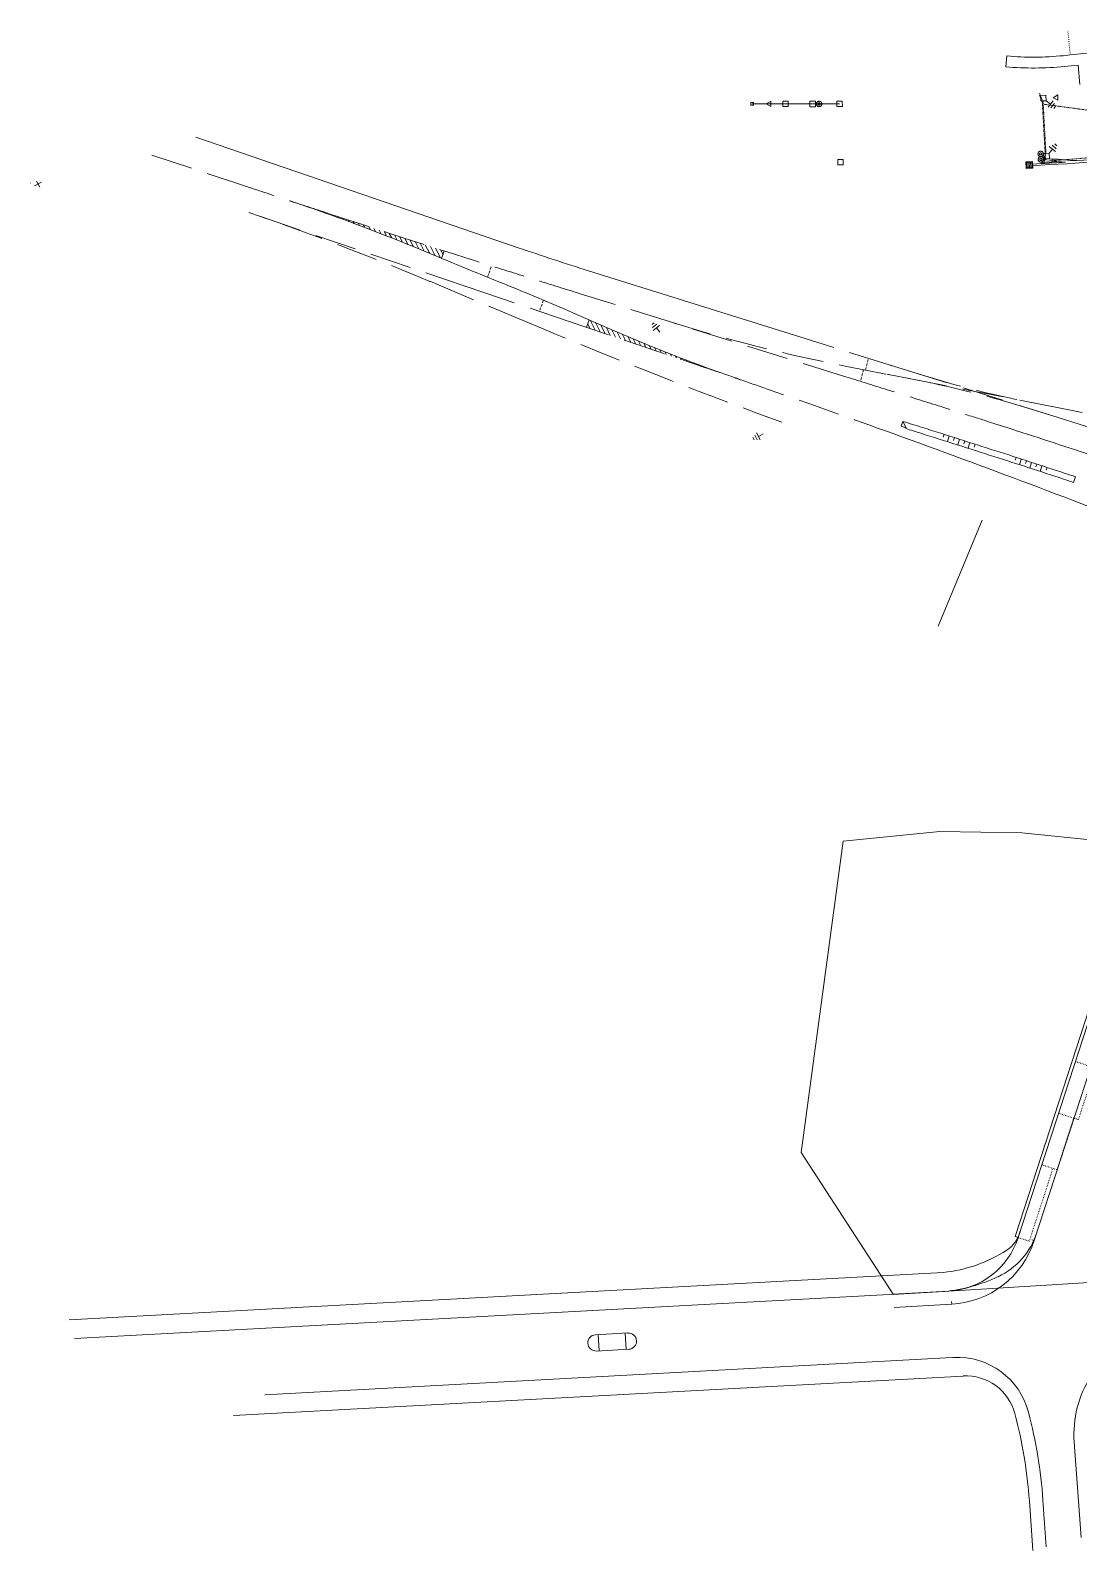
# Model space of a CAD drawing. Header units: metres. Extents: x 2698523 to 2699102, y 1261619 to 1261959.
# Drawn here: x 2698523.1 to 2698716.1, y 1261619.5 to 1261899.6 of the extents above; entities that cross this region are included whole.
import ezdxf

# ---------------------------------------------------------------- set-up
doc = ezdxf.new("R2010")
doc.units = ezdxf.units.M
for name, pattern in [('DGN Style 2', [7.644, 4.5864, -3.0576]), ('DGN Style 3', [10.7016, 7.644, -3.0576]), ('DGN Style 6', [14.538888, 0.007644, -3.0576, 5.3508, -3.0576, 0.007644, -3.0576]), ('LINIE_17', [0.25, 0, -0.25]), ('LINIE_39', [0.2, 0, -0.2]), ('TR_LdS', [0.75, 0.5, -0.25])]:
    doc.linetypes.add(name, pattern=pattern)
for name, color, linetype, lineweight, true_color in [('flaechen', 7, 'Continuous', 5, 0xffffff), ('leitung', 7, 'Continuous', 5, 0x000000), ('masten', 7, 'Continuous', 5, 0x000000), ('projekt_bzu23', 7, 'Continuous', 5, 0x000000), ('querung_grueze', 7, 'Continuous', 5, 0x000000)]:
    doc.layers.add(name, color=color, linetype=linetype, lineweight=lineweight, true_color=true_color)
doc.layers.get('0').off()

# ---------------------------------------------------------------- blocks, each defined once
blk = doc.blocks.new('POLE_LOCATION_AC_T01_1')
at = {"color": 0, "linetype": 'ByBlock', "lineweight": -2}
blk.add_circle((0, 0), 2000, dxfattribs=at)
blk = doc.blocks.new('POLE_LOCATION_AC_T01_5')
at = {"color": 0, "linetype": 'ByBlock', "lineweight": -2}
for radius in [1500, 500]:
    blk.add_circle((0, 0), radius, dxfattribs=at)

msp = doc.modelspace()

# ---------------------------------------------------------------- linework, layer by layer
at = {"layer": 'flaechen'}
msp.add_lwpolyline([(2698762.68, 1261732.72), (2698766.46, 1261731.34), (2698761.64, 1261726.81), (2698761.3, 1261727.17), (2698760.53, 1261726.44), (2698760.87, 1261726.08), (2698746.92, 1261712.97), (2698737.49, 1261704.79), (2698728.54, 1261696.05), (2698717.89, 1261685.64), (2698718.88, 1261668.92), (2698715.21, 1261668.69), (2698688.25, 1261667.05), (2698682.01, 1261666.7), (2698665.04, 1261692.81), (2698672.75, 1261750.18), (2698690.58, 1261751.95), (2698705.68, 1261751.71), (2698720.11, 1261750.27), (2698736.41, 1261743.66)], close=True, dxfattribs=at)
at = {"layer": 'leitung', "linetype": 'Continuous'}
for p, q in [((2698709.39, 1261875.79), (2698711.26, 1261875.9)), ((2698709.42, 1261875.19), (2698709.39, 1261875.79)), ((2698709.42, 1261875.19), (2698711.3, 1261875.3)), ((2698709.82, 1261875.21), (2698709.79, 1261875.81)), ((2698711.3, 1261875.3), (2698711.26, 1261875.9))]:
    msp.add_line(p, q, dxfattribs=at)
at = {"layer": 'leitung', "linetype": 'DGN Style 6', "ltscale": 0.005, "flags": 128}
for points in [[(2698708.95, 1261887.6), (2698709.46, 1261886.32), (2698709.98, 1261877.1), (2698709.86, 1261875.66)], [(2698708.96, 1261887.95), (2698709.61, 1261886.32), (2698710.12, 1261877.1), (2698709.99, 1261875.46)], [(2698788.73, 1261883.51), (2698788.7, 1261883.51), (2698750.19, 1261878.77), (2698710.41, 1261875.47), (2698710.27, 1261875.46)]]:
    msp.add_lwpolyline(points, dxfattribs=at)
at = {"layer": 'leitung', "linetype": 'DGN Style 3', "ltscale": 0.005, "flags": 128}
msp.add_lwpolyline([(2698750.07, 1261879.56), (2698749.96, 1261880.53), (2698709.73, 1261885.96)], dxfattribs=at)
at = {"layer": 'leitung', "linetype": 'Continuous', "flags": 128}
for points in [[(2698706.49, 1261874.13), (2698707.69, 1261874.19), (2698707.64, 1261875.39), (2698706.44, 1261875.33), (2698706.49, 1261874.13)], [(2698706.59, 1261874.18), (2698707.59, 1261874.23), (2698707.54, 1261875.34), (2698706.54, 1261875.29), (2698706.59, 1261874.18)], [(2698706.59, 1261874.19), (2698706.54, 1261875.29), (2698706.79, 1261875.3), (2698706.84, 1261874.2), (2698706.59, 1261874.19)], [(2698706.84, 1261874.2), (2698706.79, 1261875.3), (2698707.04, 1261875.31), (2698707.09, 1261874.21), (2698706.84, 1261874.2)], [(2698707.09, 1261874.21), (2698707.04, 1261875.31), (2698707.29, 1261875.32), (2698707.34, 1261874.22), (2698707.09, 1261874.21)], [(2698707.34, 1261874.22), (2698707.29, 1261875.32), (2698707.54, 1261875.34), (2698707.59, 1261874.24), (2698707.34, 1261874.22)], [(2698709.36, 1261876.82), (2698709.35, 1261876.86), (2698709.34, 1261876.89), (2698709.32, 1261876.92), (2698709.3, 1261876.95), (2698709.27, 1261876.97), (2698709.24, 1261876.99), (2698709.21, 1261877), (2698709.18, 1261877.01), (2698709.14, 1261877.01), (2698709.11, 1261877), (2698709.07, 1261876.99), (2698709.04, 1261876.97), (2698709.01, 1261876.95), (2698709, 1261876.92), (2698708.98, 1261876.89), (2698708.97, 1261876.85), (2698708.96, 1261876.82), (2698708.96, 1261876.79), (2698708.97, 1261876.75), (2698708.99, 1261876.72), (2698709.01, 1261876.69), (2698709.03, 1261876.66), (2698709.06, 1261876.64), (2698709.09, 1261876.63), (2698709.13, 1261876.62), (2698709.16, 1261876.62), (2698709.2, 1261876.62), (2698709.23, 1261876.63), (2698709.26, 1261876.64), (2698709.29, 1261876.67), (2698709.32, 1261876.69), (2698709.33, 1261876.72), (2698709.35, 1261876.75), (2698709.35, 1261876.79), (2698709.36, 1261876.82)], [(2698709.39, 1261875.81), (2698709.39, 1261875.84), (2698709.38, 1261875.88), (2698709.36, 1261875.91), (2698709.34, 1261875.93), (2698709.31, 1261875.96), (2698709.28, 1261875.97), (2698709.25, 1261875.99), (2698709.21, 1261876), (2698709.18, 1261875.99), (2698709.14, 1261875.99), (2698709.11, 1261875.97), (2698709.08, 1261875.96), (2698709.05, 1261875.93), (2698709.03, 1261875.9), (2698709.01, 1261875.87), (2698709, 1261875.84), (2698709, 1261875.8), (2698709, 1261875.77), (2698709.01, 1261875.74), (2698709.02, 1261875.7), (2698709.04, 1261875.68), (2698709.07, 1261875.65), (2698709.09, 1261875.63), (2698709.13, 1261875.61), (2698709.16, 1261875.6), (2698709.2, 1261875.6), (2698709.23, 1261875.6), (2698709.26, 1261875.61), (2698709.3, 1261875.63), (2698709.33, 1261875.65), (2698709.35, 1261875.67), (2698709.37, 1261875.7), (2698709.38, 1261875.74), (2698709.39, 1261875.77), (2698709.39, 1261875.81)]]:
    msp.add_lwpolyline(points, close=True, dxfattribs=at)
at = {"layer": 'leitung', "linetype": 'DGN Style 2', "flags": 128}
msp.add_lwpolyline([(2698706.59, 1261874.24), (2698707.59, 1261874.29), (2698707.54, 1261875.29), (2698706.54, 1261875.24), (2698706.59, 1261874.24)], close=True, dxfattribs=at)
at = {"layer": 'leitung', "linetype": 'Continuous', "flags": 128}
for points in [[(2698709.66, 1261876.84), (2698709.65, 1261876.89), (2698709.64, 1261876.94), (2698709.63, 1261876.99), (2698709.6, 1261877.04), (2698709.58, 1261877.08), (2698709.55, 1261877.13), (2698709.51, 1261877.17), (2698709.47, 1261877.2), (2698709.43, 1261877.23), (2698709.39, 1261877.26), (2698709.34, 1261877.28), (2698709.29, 1261877.3), (2698709.24, 1261877.31), (2698709.19, 1261877.31), (2698709.13, 1261877.31), (2698709.08, 1261877.31), (2698709.03, 1261877.3), (2698708.98, 1261877.28), (2698708.93, 1261877.26), (2698708.89, 1261877.23), (2698708.85, 1261877.2), (2698708.81, 1261877.17), (2698708.77, 1261877.13), (2698708.74, 1261877.09), (2698708.71, 1261877.04), (2698708.69, 1261876.99), (2698708.68, 1261876.94), (2698708.67, 1261876.89), (2698708.66, 1261876.84), (2698708.66, 1261876.79), (2698708.67, 1261876.74), (2698708.68, 1261876.68), (2698708.69, 1261876.63), (2698708.71, 1261876.59), (2698708.74, 1261876.54), (2698708.77, 1261876.5), (2698708.8, 1261876.46), (2698708.84, 1261876.42), (2698708.89, 1261876.39), (2698708.93, 1261876.37), (2698708.98, 1261876.35), (2698709.03, 1261876.33), (2698709.08, 1261876.32), (2698709.13, 1261876.31), (2698709.18, 1261876.31), (2698709.24, 1261876.32), (2698709.29, 1261876.33), (2698709.34, 1261876.35), (2698709.39, 1261876.37), (2698709.43, 1261876.39), (2698709.47, 1261876.42), (2698709.51, 1261876.46), (2698709.55, 1261876.5), (2698709.58, 1261876.54), (2698709.6, 1261876.59), (2698709.63, 1261876.63), (2698709.64, 1261876.68), (2698709.65, 1261876.73), (2698709.66, 1261876.79), (2698709.66, 1261876.84)], [(2698709.7, 1261875.82), (2698709.69, 1261875.87), (2698709.68, 1261875.93), (2698709.66, 1261875.98), (2698709.64, 1261876.02), (2698709.62, 1261876.07), (2698709.58, 1261876.11), (2698709.55, 1261876.15), (2698709.51, 1261876.18), (2698709.47, 1261876.22), (2698709.42, 1261876.24), (2698709.38, 1261876.26), (2698709.33, 1261876.28), (2698709.27, 1261876.29), (2698709.22, 1261876.3), (2698709.17, 1261876.3), (2698709.12, 1261876.29), (2698709.07, 1261876.28), (2698709.02, 1261876.26), (2698708.97, 1261876.24), (2698708.92, 1261876.22), (2698708.88, 1261876.19), (2698708.84, 1261876.15), (2698708.81, 1261876.11), (2698708.78, 1261876.07), (2698708.75, 1261876.02), (2698708.73, 1261875.98), (2698708.71, 1261875.93), (2698708.7, 1261875.88), (2698708.7, 1261875.82), (2698708.7, 1261875.77), (2698708.7, 1261875.72), (2698708.71, 1261875.67), (2698708.73, 1261875.62), (2698708.75, 1261875.57), (2698708.78, 1261875.53), (2698708.81, 1261875.48), (2698708.84, 1261875.44), (2698708.88, 1261875.41), (2698708.92, 1261875.38), (2698708.97, 1261875.35), (2698709.02, 1261875.33), (2698709.07, 1261875.31), (2698709.12, 1261875.3), (2698709.17, 1261875.3), (2698709.22, 1261875.3), (2698709.27, 1261875.3), (2698709.32, 1261875.31), (2698709.37, 1261875.33), (2698709.42, 1261875.35), (2698709.47, 1261875.38), (2698709.51, 1261875.41), (2698709.55, 1261875.44), (2698709.58, 1261875.48), (2698709.61, 1261875.52), (2698709.64, 1261875.57), (2698709.66, 1261875.62), (2698709.68, 1261875.67), (2698709.69, 1261875.72), (2698709.69, 1261875.77), (2698709.7, 1261875.82)]]:
    msp.add_lwpolyline(points, dxfattribs=at)
at = {"layer": 'leitung', "linetype": 'Continuous'}
for radius, start, end in [(787.88, 272.91565, 276.57421), (787.4, 273.50665, 276.57411), (787.61, 272.91572, 273.35908)]:
    msp.add_arc((2698667.6, 1262661.52), radius, start, end, dxfattribs=at)
at = {"layer": 'leitung', "linetype": 'Continuous', "extrusion": (0, 0, -1)}
for centre, radius, start, end in [((-2698711.85, 1261865.51), 10.33, 86.7884, 99.4229), ((-2698711.85, 1261865.51), 9.87, 86.7884, 96.6188), ((-2698714.15, 1261885.38), 10.13, 272.2989, 276.6185), ((-2698715.15, 1261885.44), 9.87, 266.4934, 279.4226)]:
    msp.add_arc(centre, radius, start, end, dxfattribs=at)
at = {"layer": 'masten', "linetype": 'Continuous'}
for p, q in [((2698710.51, 1261885.41), (2698711.45, 1261886.57)), ((2698662.14, 1261886.01), (2698656.02, 1261886.02)), ((2698662.14, 1261886.04), (2698667.16, 1261886)), ((2698667.16, 1261886), (2698672.13, 1261886.02)), ((2698711.05, 1261885.29), (2698711.68, 1261886.07)), ((2698711.6, 1261885.17), (2698711.91, 1261885.56)), ((2698711.91, 1261877.23), (2698710.75, 1261878.17)), ((2698712.03, 1261877.77), (2698711.25, 1261878.4)), ((2698712.15, 1261878.32), (2698711.76, 1261878.64)), ((2698637.97, 1261845.69), (2698637.57, 1261845.38)), ((2698638.48, 1261845.44), (2698637.68, 1261844.84)), ((2698638.97, 1261845.19), (2698637.78, 1261844.29)), ((2698656.49, 1261825), (2698656.94, 1261824.1)), ((2698656.83, 1261825.44), (2698657.49, 1261824.1)), ((2698656.16, 1261824.55), (2698656.38, 1261824.1))]:
    msp.add_line(p, q, dxfattribs=at)
at = {"layer": 'masten'}
msp.add_line((2698698.36, 1261809.35), (2698690.26, 1261789.79), dxfattribs=at)
at = {"layer": 'masten', "linetype": 'Continuous', "flags": 128}
for points in [[(2698658.58, 1261886.02), (2698659.46, 1261885.51), (2698659.46, 1261886.52), (2698658.58, 1261886.02)], [(2698662.64, 1261885.55), (2698662.64, 1261886.55), (2698661.64, 1261886.54), (2698661.64, 1261885.54), (2698662.64, 1261885.55)], [(2698667.66, 1261885.5), (2698667.66, 1261886.5), (2698666.66, 1261886.5), (2698666.66, 1261885.5), (2698667.66, 1261885.5)], [(2698671.63, 1261885.52), (2698672.63, 1261885.53), (2698672.62, 1261886.53), (2698671.62, 1261886.52), (2698671.63, 1261885.52)], [(2698709.2, 1261886.56), (2698710.2, 1261886.61), (2698710.14, 1261887.61), (2698709.14, 1261887.56), (2698709.2, 1261886.56)], [(2698711.46, 1261887.16), (2698712.35, 1261886.69), (2698712.32, 1261887.69), (2698711.46, 1261887.16)], [(2698668.53, 1261886), (2698668.53, 1261886.04), (2698668.52, 1261886.07), (2698668.5, 1261886.11), (2698668.48, 1261886.13), (2698668.46, 1261886.16), (2698668.43, 1261886.18), (2698668.39, 1261886.19), (2698668.36, 1261886.2), (2698668.33, 1261886.2), (2698668.29, 1261886.2), (2698668.26, 1261886.19), (2698668.22, 1261886.17), (2698668.2, 1261886.15), (2698668.18, 1261886.12), (2698668.16, 1261886.09), (2698668.15, 1261886.06), (2698668.14, 1261886.02), (2698668.14, 1261885.99), (2698668.14, 1261885.96), (2698668.16, 1261885.92), (2698668.18, 1261885.89), (2698668.19, 1261885.86), (2698668.22, 1261885.84), (2698668.25, 1261885.82), (2698668.29, 1261885.81), (2698668.32, 1261885.81), (2698668.36, 1261885.81), (2698668.39, 1261885.82), (2698668.43, 1261885.83), (2698668.45, 1261885.85), (2698668.48, 1261885.87), (2698668.5, 1261885.9), (2698668.52, 1261885.93), (2698668.53, 1261885.97), (2698668.53, 1261886)], [(2698671.78, 1261874.77), (2698672.78, 1261874.78), (2698672.77, 1261875.78), (2698671.77, 1261875.77), (2698671.78, 1261874.77)], [(2698709.76, 1261875.87), (2698710.76, 1261875.92), (2698710.7, 1261876.92), (2698709.7, 1261876.87), (2698709.76, 1261875.87)]]:
    msp.add_lwpolyline(points, close=True, dxfattribs=at)
for points in [[(2698668.83, 1261886), (2698668.83, 1261886.05), (2698668.82, 1261886.1), (2698668.81, 1261886.15), (2698668.79, 1261886.2), (2698668.77, 1261886.25), (2698668.74, 1261886.29), (2698668.71, 1261886.34), (2698668.67, 1261886.37), (2698668.63, 1261886.41), (2698668.59, 1261886.44), (2698668.54, 1261886.46), (2698668.49, 1261886.48), (2698668.44, 1261886.49), (2698668.39, 1261886.5), (2698668.34, 1261886.5), (2698668.29, 1261886.5), (2698668.23, 1261886.49), (2698668.18, 1261886.48), (2698668.13, 1261886.46), (2698668.09, 1261886.44), (2698668.04, 1261886.41), (2698668, 1261886.38), (2698667.97, 1261886.34), (2698667.93, 1261886.3), (2698667.9, 1261886.26), (2698667.88, 1261886.21), (2698667.86, 1261886.16), (2698667.85, 1261886.11), (2698667.84, 1261886.06), (2698667.83, 1261886.01), (2698667.84, 1261885.96), (2698667.84, 1261885.91), (2698667.86, 1261885.85), (2698667.88, 1261885.81), (2698667.9, 1261885.76), (2698667.93, 1261885.71), (2698667.96, 1261885.67), (2698668, 1261885.64), (2698668.04, 1261885.6), (2698668.08, 1261885.57), (2698668.13, 1261885.55), (2698668.17, 1261885.53), (2698668.23, 1261885.52), (2698668.28, 1261885.51), (2698668.33, 1261885.5), (2698668.38, 1261885.51), (2698668.43, 1261885.51), (2698668.48, 1261885.53), (2698668.53, 1261885.55), (2698668.58, 1261885.57), (2698668.62, 1261885.6), (2698668.66, 1261885.63), (2698668.7, 1261885.67), (2698668.74, 1261885.71), (2698668.76, 1261885.75), (2698668.79, 1261885.8), (2698668.81, 1261885.85), (2698668.82, 1261885.9), (2698668.83, 1261885.95), (2698668.83, 1261886)], [(2698710.2, 1261886.61), (2698710.98, 1261885.99)], [(2698711.52, 1261887.16), (2698711.52, 1261887.16)], [(2698711.52, 1261887.16), (2698711.52, 1261887.16)], [(2698656.27, 1261886.3), (2698655.77, 1261886.3)], [(2698655.77, 1261886.3), (2698655.77, 1261885.8)], [(2698655.77, 1261885.8), (2698656.27, 1261885.8)], [(2698656.27, 1261885.8), (2698656.27, 1261886.3)], [(2698710.7, 1261876.92), (2698711.33, 1261877.7)], [(2698523.1, 1261871.42), (2698523.07, 1261871.5)], [(2698523.83, 1261870.94), (2698525.08, 1261871.61)], [(2698524.79, 1261870.65), (2698524.17, 1261871.8)], [(2698638.98, 1261843.95), (2698638.38, 1261844.74)], [(2698658.05, 1261825.22), (2698657.16, 1261824.77)]]:
    msp.add_lwpolyline(points, dxfattribs=at)
at = {"layer": 'projekt_bzu23'}
for p, q in [((2698612.92, 1261859.52), (2698553.54, 1261879.89)), ((2698577.81, 1261865.87), (2698577.87, 1261865.75)), ((2698578.76, 1261865.56), (2698578.84, 1261865.4)), ((2698579.71, 1261865.25), (2698579.8, 1261865.06)), ((2698580.65, 1261864.94), (2698580.78, 1261864.7)), ((2698581.6, 1261864.63), (2698581.75, 1261864.35)), ((2698582.55, 1261864.32), (2698582.72, 1261863.98)), ((2698583.5, 1261864.01), (2698583.7, 1261863.62)), ((2698584.45, 1261863.7), (2698584.68, 1261863.25)), ((2698585.39, 1261863.4), (2698585.66, 1261862.87)), ((2698586.34, 1261863.09), (2698586.65, 1261862.49)), ((2698587.29, 1261862.78), (2698587.64, 1261862.11)), ((2698588.23, 1261862.48), (2698588.63, 1261861.72)), ((2698589.18, 1261862.17), (2698589.62, 1261861.33)), ((2698590.13, 1261861.87), (2698590.61, 1261860.93)), ((2698591.07, 1261861.56), (2698591.61, 1261860.53)), ((2698592.02, 1261861.26), (2698592.61, 1261860.12)), ((2698592.97, 1261860.95), (2698593.61, 1261859.71)), ((2698593.91, 1261860.65), (2698594.61, 1261859.3)), ((2698594.86, 1261860.35), (2698595.61, 1261858.88)), ((2698595.8, 1261860.04), (2698596.62, 1261858.46)), ((2698596.75, 1261859.74), (2698597.62, 1261858.05)), ((2698597.69, 1261859.44), (2698598.62, 1261857.63)), ((2698598.63, 1261859.14), (2698599.07, 1261858.3)), ((2698599.3, 1261858.93), (2698598.8, 1261857.56)), ((2698663.81, 1261843.41), (2698625.88, 1261855.27)), ((2698630.58, 1261844.23), (2698622.96, 1261847.55)), ((2698625.48, 1261844.87), (2698626.01, 1261846.22)), ((2698626.14, 1261844.65), (2698625.72, 1261845.49)), ((2698627.08, 1261844.33), (2698626.18, 1261846.15)), ((2698628.01, 1261844.01), (2698627.17, 1261845.72)), ((2698628.95, 1261843.69), (2698628.17, 1261845.28)), ((2698629.89, 1261843.37), (2698629.16, 1261844.85)), ((2698630.83, 1261843.05), (2698630.15, 1261844.42)), ((2698631.76, 1261842.74), (2698631.15, 1261843.99)), ((2698632.7, 1261842.42), (2698632.14, 1261843.56)), ((2698633.64, 1261842.1), (2698633.13, 1261843.14)), ((2698634.58, 1261841.78), (2698634.11, 1261842.72)), ((2698635.51, 1261841.46), (2698635.1, 1261842.31)), ((2698636.45, 1261841.14), (2698636.08, 1261841.91)), ((2698637.39, 1261840.83), (2698637.05, 1261841.5)), ((2698638.33, 1261840.51), (2698638.03, 1261841.11)), ((2698639.26, 1261840.19), (2698639, 1261840.72)), ((2698640.2, 1261839.87), (2698639.97, 1261840.33)), ((2698641.14, 1261839.55), (2698640.94, 1261839.95)), ((2698642.08, 1261839.23), (2698641.91, 1261839.57)), ((2698643.01, 1261838.91), (2698642.87, 1261839.2)), ((2698643.95, 1261838.59), (2698643.83, 1261838.83)), ((2698644.89, 1261838.27), (2698644.79, 1261838.47)), ((2698645.83, 1261837.95), (2698645.75, 1261838.11)), ((2698646.77, 1261837.63), (2698646.7, 1261837.76)), ((2698647.71, 1261837.31), (2698647.66, 1261837.41))]:
    msp.add_line(p, q, dxfattribs=at)
at = {"layer": 'projekt_bzu23', "linetype": 'DGN Style 3'}
for p, q in [((2698562.88, 1261870.8), (2698543.62, 1261877.16)), ((2698603.16, 1261852.45), (2698563.33, 1261865.99)), ((2698596.65, 1261853.33), (2698602.55, 1261850.84)), ((2698614.56, 1261845.78), (2698602.55, 1261850.84)), ((2698609.83, 1261850.19), (2698603.16, 1261852.45)), ((2698622.33, 1261845.94), (2698609.83, 1261850.19)), ((2698640.97, 1261845.84), (2698624.14, 1261851.1)), ((2698622.33, 1261845.94), (2698632.64, 1261842.44)), ((2698672.68, 1261835.92), (2698640.97, 1261845.84)), ((2698681.26, 1261837.95), (2698663.81, 1261843.41)), ((2698673.13, 1261837.7), (2698680.82, 1261836.21)), ((2698686.76, 1261835.05), (2698680.82, 1261836.21)), ((2698712.82, 1261829.97), (2698680.82, 1261836.21)), ((2698681.26, 1261837.95), (2698687.04, 1261836.15)), ((2698712.38, 1261828.22), (2698681.26, 1261837.95)), ((2698672.68, 1261835.92), (2698674.91, 1261835.22)), ((2698706.88, 1261831.13), (2698712.82, 1261829.97)), ((2698656.9, 1261829.06), (2698661.46, 1261827.38)), ((2698712.38, 1261828.22), (2698706.6, 1261830.03)), ((2698718.79, 1261826.22), (2698712.38, 1261828.22)), ((2698716.82, 1261829.19), (2698712.82, 1261829.97))]:
    msp.add_line(p, q, dxfattribs=at)
at = {"layer": 'projekt_bzu23', "linetype": 'TR_LdS'}
for p, q in [((2698607.27, 1261854.09), (2698608.02, 1261856.16)), ((2698617.6, 1261849.85), (2698616.81, 1261847.82)), ((2698676.87, 1261836.98), (2698677.42, 1261839.16)), ((2698676.5, 1261837.05), (2698675.96, 1261834.9))]:
    msp.add_line(p, q, dxfattribs=at)
at = {"layer": 'projekt_bzu23', "linetype": 'DGN Style 3', "flags": 128}
for points in [[(2698578.07, 1261865.79, -0.000492), (2698570.47, 1261868.29, -0.000164), (2698562.88, 1261870.8)], [(2698624.14, 1261851.1, -0.000164), (2698616.51, 1261853.49, -0.000492), (2698608.88, 1261855.89)], [(2698632.64, 1261842.44, -0.000124), (2698639.7, 1261840.04, -0.000373), (2698646.77, 1261837.63, -0.000622), (2698653.83, 1261835.21)], [(2698653.83, 1261835.21, -0.000631), (2698659.13, 1261833.37)], [(2698674.91, 1261835.22, -0.000155), (2698682.87, 1261832.74, -0.000465), (2698690.81, 1261830.24, -0.000548), (2698696.43, 1261828.46)]]:
    msp.add_lwpolyline(points, format="xyb", dxfattribs=at)
at = {"layer": 'projekt_bzu23', "flags": 128}
for points in [[(2698570.81, 1261868.16, -0.004419), (2698576.27, 1261866.31)], [(2698653.83, 1261835.22, -0.0046), (2698648.18, 1261837.22, -0.004759), (2698642.56, 1261839.32, -0.004918), (2698636.99, 1261841.53)], [(2698696.43, 1261828.46, -0.000227), (2698698.76, 1261827.72, -0.001085), (2698706.69, 1261825.17, -0.001395), (2698714.61, 1261822.58, -0.001705), (2698722.52, 1261819.95)]]:
    msp.add_lwpolyline(points, format="xyb", dxfattribs=at)
at = {"layer": 'projekt_bzu23', "linetype": 'DGN Style 3'}
for centre, radius, start, end in [((2698402.48, 1261392.56), 500, 67.1497, 71.2349), ((2699526.88, 1264764.46), 3050, 251.87548, 252.48334), ((2699002.88, 1262767.3), 1000, 247.14985, 249.75819), ((2698730.51, 1262132.17), 300, 252.6338, 258.9737), ((2698742.26, 1262012.71), 185, 252.6337, 258.9737), ((2698002.52, 1259944.22), 2000, 70.13969, 70.83428), ((2698651.38, 1261653.46), 185, 72.6337, 78.9737)]:
    msp.add_arc(centre, radius, start, end, dxfattribs=at)
at = {"layer": 'projekt_bzu23'}
for centre, radius, start, end in [((2698466.61, 1261552.17), 332.73, 67.4547, 70.7567), ((2699763.54, 1264676.41), 3050, 247.45592, 247.61223), ((2698775.13, 1262332.48), 500, 251.0705, 252.6336), ((2699058.94, 1262965.84), 1200, 247.61112, 248.04049), ((2698421.36, 1261384.54), 505, 66.4713, 68.0405), ((2698750.34, 1262119.29), 300, 246.4715, 247.7993), ((2698002.52, 1259944.22), 2000, 68.59377, 70.13969)]:
    msp.add_arc(centre, radius, start, end, dxfattribs=at)
at = {"layer": 'querung_grueze', "linetype": 'LINIE_17'}
msp.add_line((2698714.61, 1261895.03), (2698714.16, 1261899.56), dxfattribs=at)
at = {"layer": 'querung_grueze', "linetype": 'Continuous'}
for p, q in [((2698714.61, 1261895.03), (2698753.59, 1261898.94)), ((2698702.75, 1261892.86), (2698702.93, 1261894.85)), ((2698714.61, 1261895.03), (2698713.31, 1261894.9)), ((2698716.06, 1261893.17), (2698713.51, 1261892.91)), ((2698716.37, 1261889.61), (2698716.06, 1261893.17)), ((2698730.04, 1261744.48), (2698707.99, 1261676.6)), ((2698724.99, 1261740.58), (2698704.44, 1261677.33)), ((2698725.56, 1261740.39), (2698705.01, 1261677.15)), ((2698704.44, 1261677.33), (2698705.01, 1261677.15)), ((2698692.19, 1261667.27), (2698682.01, 1261666.7)), ((2698682.19, 1261664.28), (2698692.77, 1261664.88))]:
    msp.add_line(p, q, dxfattribs=at)
at = {"layer": 'querung_grueze'}
for p, q in [((2698683.8, 1261827.52), (2698683.48, 1261826.64)), ((2698683.48, 1261826.64), (2698684.36, 1261826.32)), ((2698683.8, 1261827.52), (2698684.36, 1261826.32)), ((2698691.36, 1261825.14), (2698691.19, 1261824.62)), ((2698692.31, 1261824.84), (2698691.98, 1261823.79)), ((2698693.26, 1261824.54), (2698693.1, 1261824.01)), ((2698694.22, 1261824.23), (2698693.88, 1261823.19)), ((2698695.17, 1261823.93), (2698695, 1261823.41)), ((2698696.12, 1261823.63), (2698695.79, 1261822.58)), ((2698697.08, 1261823.32), (2698696.91, 1261822.8)), ((2698704.62, 1261820.9), (2698704.45, 1261820.38)), ((2698705.57, 1261820.59), (2698705.23, 1261819.55)), ((2698706.53, 1261820.28), (2698706.35, 1261819.76)), ((2698707.48, 1261819.97), (2698707.14, 1261818.93)), ((2698708.43, 1261819.66), (2698708.26, 1261819.14)), ((2698709.38, 1261819.35), (2698709.04, 1261818.31)), ((2698710.33, 1261819.04), (2698710.16, 1261818.52)), ((2698715.59, 1261817.31), (2698715.2, 1261816.28)), ((2698707.51, 1261676.75), (2698707.99, 1261676.6)), ((2698530.21, 1261662.01), (2698691.21, 1261670.72)), ((2698531.16, 1261658.55), (2698691.48, 1261667.23)), ((2698692.24, 1261667.28), (2698681.96, 1261666.68)), ((2698692.74, 1261665.37), (2698692.77, 1261664.88)), ((2698682.19, 1261664.28), (2698692.77, 1261664.88)), ((2698627.15, 1261659.24), (2698633.14, 1261659.57)), ((2698627.65, 1261659.27), (2698627.81, 1261656.27)), ((2698632.64, 1261659.54), (2698632.79, 1261656.54)), ((2698566.23, 1261648.18), (2698693.98, 1261655.1)), ((2698627.31, 1261656.25), (2698633.3, 1261656.57)), ((2698560.46, 1261644.37), (2698694.89, 1261651.64)), ((2698715.33, 1261639.43), (2698716.59, 1261621.91)), ((2698709.57, 1261628.8), (2698710.2, 1261620.15)), ((2698707.08, 1261628.62), (2698707.74, 1261619.48))]:
    msp.add_line(p, q, dxfattribs=at)
at = {"layer": 'querung_grueze', "linetype": 'LINIE_39'}
for p, q in [((2698719.97, 1261708.14), (2698715.64, 1261709.55)), ((2698716.12, 1261698.88), (2698719.21, 1261708.39)), ((2698715.26, 1261699.16), (2698712.18, 1261689.64)), ((2698712.55, 1261700.04), (2698716.12, 1261698.88)), ((2698712.08, 1261689.68), (2698709.37, 1261690.56)), ((2698707.06, 1261676.48), (2698711.41, 1261689.89)), ((2698705.11, 1261677.11), (2698707.06, 1261676.48))]:
    msp.add_line(p, q, dxfattribs=at)
at = {"layer": 'querung_grueze', "linetype": 'Continuous'}
for centre, radius, start, end in [((2698707.83, 1261949.63), 55, 264.8938, 275.7247), ((2698707.83, 1261949.63), 57, 264.8938, 275.7247), ((2698691.41, 1261681.56), 14.3, 273.1466, 342.0027), ((2698691.82, 1261681.85), 17, 273.2072, 342.0024)]:
    msp.add_arc(centre, radius, start, end, dxfattribs=at)
at = {"layer": 'querung_grueze', "extrusion": (0, 0, -1)}
for centre, radius, start, end in [((-2696508.13, 1254904.34), 7257, 107.445768, 107.475553), ((-2696508.13, 1254904.34), 7255.9, 107.452828, 107.475553), ((-2697900.91, 1259328.27), 2617.9, 107.47555, 107.78509), ((-2697900.91, 1259328.27), 2619, 107.47555, 107.78509), ((-2698225.7, 1260340.76), 1555.7, 107.78509, 108.28125), ((-2698225.7, 1260340.76), 1554.6, 107.78509, 108.28125), ((-2698344.8, 1260701.29), 1174.9, 108.28125, 108.37663), ((-2698344.8, 1260701.29), 1176, 108.28125, 108.37893), ((-2698695.48, 1261682.3), 13.66, 197.9976, 244.7553), ((-2698627.23, 1261657.74), 1.5, 266.9029, 86.9029), ((-2698695.39, 1261642.34), 9.32, 86.9029, 165.1982)]:
    msp.add_arc(centre, radius, start, end, dxfattribs=at)
at = {"layer": 'querung_grueze'}
for centre, radius, start, end in [((2698691.41, 1261681.55), 14.3, 273.1466, 342.0027), ((2698691.82, 1261681.85), 17, 273.2072, 342.0024), ((2698699.88, 1261679.54), 5.59, 302.9419, 346.6089), ((2698688.51, 1261697.08), 26.5, 275.8581, 302.9419), ((2698688.51, 1261697.08), 30, 275.692, 295.2727), ((2698633.22, 1261658.07), 1.5, 273.0971, 93.0971), ((2698693.86, 1261641.58), 13.49, 14.5439, 93.0971), ((2698735.28, 1261640.86), 20, 147.2165, 184.1028), ((2698619.81, 1261622.36), 87.5, 4.1028, 14.8018), ((2698619.81, 1261622.36), 90, 4.1028, 14.5439)]:
    msp.add_arc(centre, radius, start, end, dxfattribs=at)

# ---------------------------------------------------------------- block references
for name, p, xscale, yscale, zscale, rotation in [('POLE_LOCATION_AC_T01_1', (2698700.99, 1261736.39), 0.0005, 0.0005, 0.0005, 178.045673), ('POLE_LOCATION_AC_T01_5', (2698716.18, 1261735.87), 0.0004999999999999997, 0.0004999999999999997, 0.0004999999999999997, 178.056288)]:
    msp.add_blockref(name, p, dxfattribs=dict(xscale=xscale, yscale=yscale, zscale=zscale, rotation=rotation))

doc.saveas('drawing.dxf')
